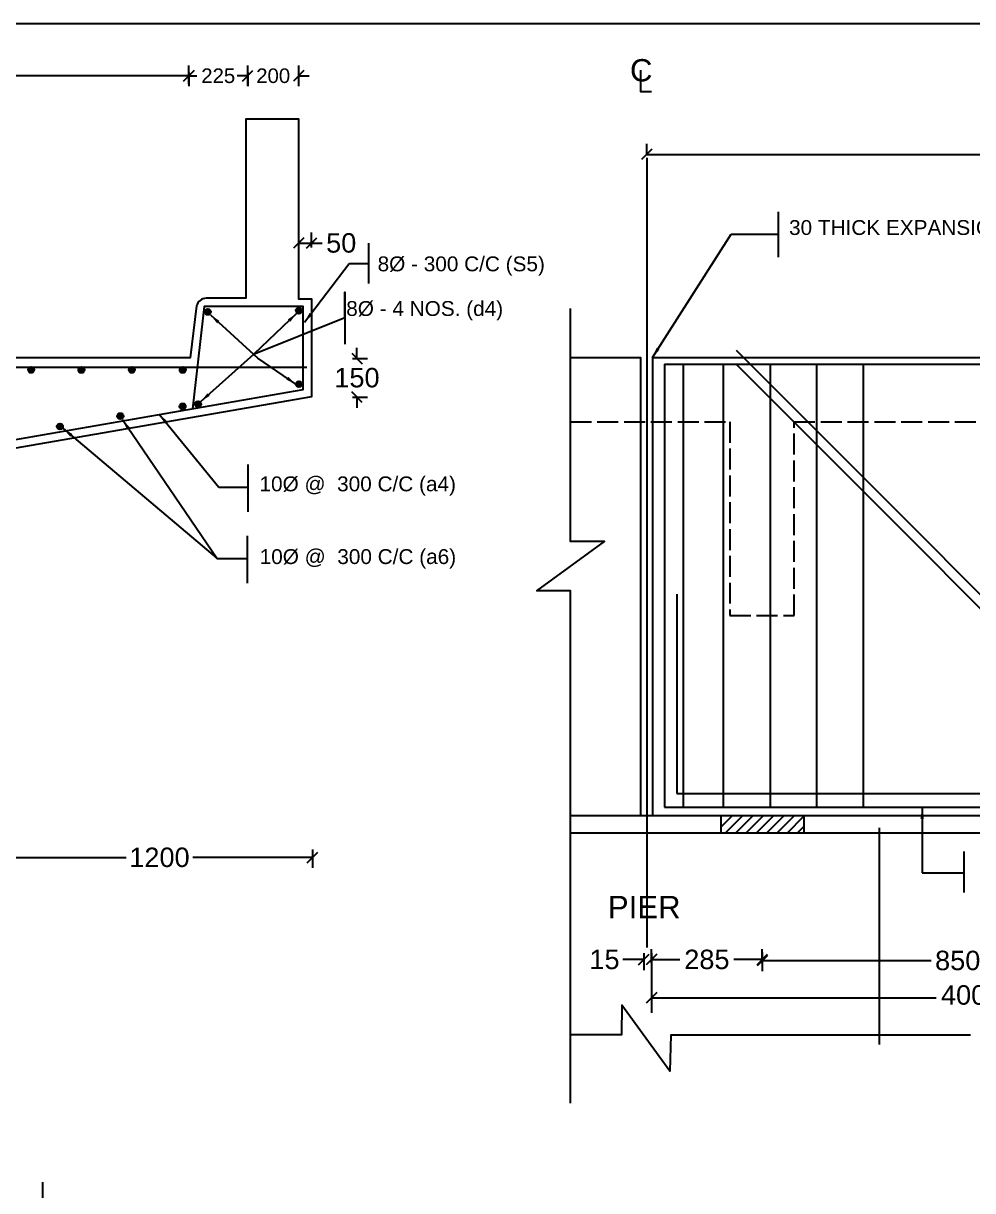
# Model space of a CAD drawing. Header units: inches. Extents: x 19308.8 to 19405.2, y 19125.9 to 19186.4.
# Drawn here: x 19328.79 to 19345.08, y 19166.41 to 19186.43 of the extents above; entities that cross this region are included whole.
import ezdxf

# ---------------------------------------------------------------- set-up
doc = ezdxf.new("R2010")
doc.units = ezdxf.units.IN
doc.header["$MEASUREMENT"] = 0
doc.linetypes.add('ACAD_ISO02W100', pattern=[15, 12, -3])
for name, color, linetype in [('DIMENSION', 255, 'Continuous'), ('DRAWING', 2, 'Continuous'), ('HATCH', 255, 'Continuous'), ('TEXT', 255, 'Continuous')]:
    doc.layers.add(name, color=color, linetype=linetype)
doc.styles.get("Standard").update_dxf_attribs({"font": 'arial.ttf'})
doc.dimstyles.get("Standard").update_dxf_attribs({"dimtxt": 0.18, "dimasz": 0.18, "dimexe": 0.18, "dimexo": 0.0625, "dimgap": 0.09, "dimtad": 0, "dimtih": 1, "dimtoh": 1, "dimdec": 4, "dimzin": 0, "dimdsep": 46, "dimtxsty": 'Standard', "dimcen": 0.09, "dimadec": 0, "dimazin": 0, "dimtfac": 1, "dimtdec": 4, "dimtofl": 0, "dimtmove": 0, "dimatfit": 3, "dimfxl": 1, "dimtolj": 1, "dimtzin": 0, "dimarcsym": 0})

# ---------------------------------------------------------------- blocks, each defined once
blk = doc.blocks.new('_Oblique')
at = {"color": 0, "linetype": 'ByBlock', "lineweight": -2}
blk.add_line((-0.5, -0.5), (0.5, 0.5), dxfattribs=at)
blk = doc.blocks.new('*D6')
at = {"layer": 'Defpoints', "color": 0, "transparency": 16777216}
for p in [(19331.632, 19185.531), (19331.632, 19185.327), (19312.89, 19185.094)]:
    blk.add_point(p, dxfattribs=at)
at = {"layer": 'DIMENSION', "color": 0, "lineweight": -2, "transparency": 16777216}
for p, q in [((19312.89, 19185.156), (19312.89, 19185.711)), ((19331.632, 19185.389), (19331.632, 19185.711)), ((19312.89, 19185.531), (19321.667, 19185.531)), ((19331.632, 19185.531), (19322.855, 19185.531))]:
    blk.add_line(p, q, dxfattribs=at)
at = {"layer": 'DIMENSION', "color": 0, "lineweight": -2, "transparency": 16777216, "xscale": 0.18, "yscale": 0.18, "zscale": 0.18, "rotation": 180}
blk.add_blockref('_Oblique', (19312.89, 19185.531), dxfattribs=at)
at = {"layer": 'DIMENSION', "color": 0, "lineweight": -2, "transparency": 16777216, "xscale": 0.18, "yscale": 0.18, "zscale": 0.18}
blk.add_blockref('_Oblique', (19331.632, 19185.531), dxfattribs=at)
at = {"layer": 'DIMENSION', "color": 0, "transparency": 16777216, "insert": (19322.261, 19185.531), "char_height": 0.3333, "attachment_point": 5}
blk.add_mtext('\\A1;4250', dxfattribs=at)
blk = doc.blocks.new('*D7')
at = {"layer": 'Defpoints', "color": 0, "transparency": 16777216}
for p in [(19331.632, 19185.65), (19332.643, 19185.65), (19332.643, 19185.531)]:
    blk.add_point(p, dxfattribs=at)
at = {"layer": 'DIMENSION', "color": 0, "lineweight": -2, "transparency": 16777216}
for p, q in [((19331.632, 19185.588), (19331.632, 19185.351)), ((19331.632, 19185.531), (19331.768, 19185.531)), ((19332.643, 19185.531), (19332.506, 19185.531)), ((19332.643, 19185.588), (19332.643, 19185.351))]:
    blk.add_line(p, q, dxfattribs=at)
at = {"layer": 'DIMENSION', "color": 0, "lineweight": -2, "transparency": 16777216, "xscale": 0.18, "yscale": 0.18, "zscale": 0.18, "rotation": 180}
blk.add_blockref('_Oblique', (19331.632, 19185.531), dxfattribs=at)
at = {"layer": 'DIMENSION', "color": 0, "lineweight": -2, "transparency": 16777216, "xscale": 0.18, "yscale": 0.18, "zscale": 0.18}
blk.add_blockref('_Oblique', (19332.643, 19185.531), dxfattribs=at)
at = {"layer": 'DIMENSION', "color": 0, "transparency": 16777216, "insert": (19332.137, 19185.531), "char_height": 0.25, "attachment_point": 5}
blk.add_mtext('\\A1;225', dxfattribs=at)
blk = doc.blocks.new('*D8')
at = {"layer": 'Defpoints', "color": 0, "transparency": 16777216}
for p in [(19333.518, 19185.531), (19332.643, 19185.29), (19333.518, 19185.29)]:
    blk.add_point(p, dxfattribs=at)
at = {"layer": 'DIMENSION', "color": 0, "lineweight": -2, "transparency": 16777216}
for p, q in [((19332.643, 19185.353), (19332.643, 19185.711)), ((19333.518, 19185.353), (19333.518, 19185.711)), ((19332.643, 19185.531), (19332.463, 19185.531)), ((19333.518, 19185.531), (19333.698, 19185.531))]:
    blk.add_line(p, q, dxfattribs=at)
at = {"layer": 'DIMENSION', "color": 0, "lineweight": -2, "transparency": 16777216, "xscale": 0.18, "yscale": 0.18, "zscale": 0.18}
blk.add_blockref('_Oblique', (19332.643, 19185.531), dxfattribs=at)
at = {"layer": 'DIMENSION', "color": 0, "lineweight": -2, "transparency": 16777216, "xscale": 0.18, "yscale": 0.18, "zscale": 0.18, "rotation": 180}
blk.add_blockref('_Oblique', (19333.518, 19185.531), dxfattribs=at)
at = {"layer": 'DIMENSION', "color": 0, "transparency": 16777216, "insert": (19333.08, 19185.531), "char_height": 0.25, "attachment_point": 5}
blk.add_mtext('\\A1;200', dxfattribs=at)
blk = doc.blocks.new('*D12')
at = {"layer": 'Defpoints', "color": 0, "transparency": 16777216}
for p in [(19334.379, 19180.684), (19334.379, 19180.019), (19334.517, 19180.019)]:
    blk.add_point(p, dxfattribs=at)
at = {"layer": 'DIMENSION', "color": 0, "lineweight": -2, "transparency": 16777216}
for p, q in [((19334.517, 19180.684), (19334.517, 19180.864)), ((19334.441, 19180.684), (19334.697, 19180.684)), ((19334.441, 19180.019), (19334.697, 19180.019)), ((19334.517, 19180.019), (19334.517, 19179.839))]:
    blk.add_line(p, q, dxfattribs=at)
at = {"layer": 'DIMENSION', "color": 0, "lineweight": -2, "transparency": 16777216, "xscale": 0.18, "yscale": 0.18, "zscale": 0.18}
for p, rotation in [((19334.517, 19180.684), 270), ((19334.517, 19180.019), 90)]:
    blk.add_blockref('_Oblique', p, dxfattribs=dict(at, rotation=rotation))
at = {"layer": 'DIMENSION', "color": 0, "transparency": 16777216, "insert": (19334.517, 19180.352), "char_height": 0.3333, "attachment_point": 5}
blk.add_mtext('\\A1;150', dxfattribs=at)
blk = doc.blocks.new('*D13')
at = {"layer": 'Defpoints', "color": 0, "transparency": 16777216}
for p in [(19333.739, 19182.663), (19333.518, 19182.525), (19333.739, 19182.525)]:
    blk.add_point(p, dxfattribs=at)
at = {"layer": 'DIMENSION', "color": 0, "lineweight": -2, "transparency": 16777216}
for p, q in [((19333.518, 19182.587), (19333.518, 19182.843)), ((19333.739, 19182.587), (19333.739, 19182.843)), ((19333.518, 19182.663), (19333.739, 19182.663)), ((19333.739, 19182.663), (19333.919, 19182.663))]:
    blk.add_line(p, q, dxfattribs=at)
at = {"layer": 'DIMENSION', "color": 0, "lineweight": -2, "transparency": 16777216, "xscale": 0.18, "yscale": 0.18, "zscale": 0.18, "rotation": 180}
blk.add_blockref('_Oblique', (19333.518, 19182.663), dxfattribs=at)
at = {"layer": 'DIMENSION', "color": 0, "lineweight": -2, "transparency": 16777216, "xscale": 0.18, "yscale": 0.18, "zscale": 0.18}
blk.add_blockref('_Oblique', (19333.739, 19182.663), dxfattribs=at)
at = {"layer": 'DIMENSION', "color": 0, "transparency": 16777216, "insert": (19334.247, 19182.663), "char_height": 0.3333, "attachment_point": 5}
blk.add_mtext('\\A1;50', dxfattribs=at)
blk = doc.blocks.new('*D22')
at = {"layer": 'Defpoints', "color": 0, "transparency": 16777216}
for p in [(19328.502, 19172.322), (19333.755, 19172.322), (19333.755, 19172.125)]:
    blk.add_point(p, dxfattribs=at)
at = {"layer": 'DIMENSION', "color": 0, "lineweight": -2, "transparency": 16777216}
for p, q in [((19328.502, 19172.26), (19328.502, 19171.945)), ((19333.755, 19172.26), (19333.755, 19171.945)), ((19328.502, 19172.125), (19330.557, 19172.125)), ((19333.755, 19172.125), (19331.7, 19172.125))]:
    blk.add_line(p, q, dxfattribs=at)
at = {"layer": 'DIMENSION', "color": 0, "lineweight": -2, "transparency": 16777216, "xscale": 0.18, "yscale": 0.18, "zscale": 0.18, "rotation": 180}
blk.add_blockref('_Oblique', (19328.502, 19172.125), dxfattribs=at)
at = {"layer": 'DIMENSION', "color": 0, "lineweight": -2, "transparency": 16777216, "xscale": 0.18, "yscale": 0.18, "zscale": 0.18}
blk.add_blockref('_Oblique', (19333.755, 19172.125), dxfattribs=at)
at = {"layer": 'DIMENSION', "color": 0, "transparency": 16777216, "insert": (19331.129, 19172.125), "char_height": 0.3333, "attachment_point": 5}
blk.add_mtext('\\A1;1200', dxfattribs=at)
blk = doc.blocks.new('*D23')
at = {"layer": 'Defpoints', "color": 0, "transparency": 16777216}
for p in [(19339.438, 19170.544), (19339.57, 19170.544), (19339.57, 19170.374)]:
    blk.add_point(p, dxfattribs=at)
at = {"layer": 'DIMENSION', "color": 0, "lineweight": -2, "transparency": 16777216}
for p, q in [((19339.438, 19170.481), (19339.438, 19170.194)), ((19339.57, 19170.481), (19339.57, 19170.194)), ((19339.438, 19170.374), (19339.078, 19170.374)), ((19339.57, 19170.374), (19339.75, 19170.374))]:
    blk.add_line(p, q, dxfattribs=at)
at = {"layer": 'DIMENSION', "color": 0, "lineweight": -2, "transparency": 16777216, "xscale": 0.18, "yscale": 0.18, "zscale": 0.18}
blk.add_blockref('_Oblique', (19339.438, 19170.374), dxfattribs=at)
at = {"layer": 'DIMENSION', "color": 0, "lineweight": -2, "transparency": 16777216, "xscale": 0.18, "yscale": 0.18, "zscale": 0.18, "rotation": 180}
blk.add_blockref('_Oblique', (19339.57, 19170.374), dxfattribs=at)
at = {"layer": 'DIMENSION', "color": 0, "transparency": 16777216, "insert": (19338.764, 19170.374), "char_height": 0.3333, "attachment_point": 5}
blk.add_mtext('\\A1;15', dxfattribs=at)
blk = doc.blocks.new('*D24')
at = {"layer": 'Defpoints', "color": 0, "transparency": 16777216}
for p in [(19339.57, 19170.251), (19341.472, 19170.374), (19341.472, 19170.251)]:
    blk.add_point(p, dxfattribs=at)
at = {"layer": 'DIMENSION', "color": 0, "lineweight": -2, "transparency": 16777216}
for p, q in [((19339.57, 19170.314), (19339.57, 19170.554)), ((19341.472, 19170.314), (19341.472, 19170.554)), ((19339.57, 19170.374), (19340.059, 19170.374)), ((19341.472, 19170.374), (19340.984, 19170.374))]:
    blk.add_line(p, q, dxfattribs=at)
at = {"layer": 'DIMENSION', "color": 0, "lineweight": -2, "transparency": 16777216, "xscale": 0.18, "yscale": 0.18, "zscale": 0.18, "rotation": 180}
blk.add_blockref('_Oblique', (19339.57, 19170.374), dxfattribs=at)
at = {"layer": 'DIMENSION', "color": 0, "lineweight": -2, "transparency": 16777216, "xscale": 0.18, "yscale": 0.18, "zscale": 0.18}
blk.add_blockref('_Oblique', (19341.472, 19170.374), dxfattribs=at)
at = {"layer": 'DIMENSION', "color": 0, "transparency": 16777216, "insert": (19340.521, 19170.374), "char_height": 0.3333, "attachment_point": 5}
blk.add_mtext('\\A1;285', dxfattribs=at)
blk = doc.blocks.new('*D25')
at = {"layer": 'Defpoints', "color": 0, "transparency": 16777216}
for p in [(19341.472, 19170.554), (19348.175, 19170.554), (19348.175, 19170.356)]:
    blk.add_point(p, dxfattribs=at)
at = {"layer": 'DIMENSION', "color": 0, "lineweight": -2, "transparency": 16777216}
for p, q in [((19341.472, 19170.492), (19341.472, 19170.176)), ((19348.175, 19170.492), (19348.175, 19170.176)), ((19341.472, 19170.356), (19344.366, 19170.356)), ((19348.175, 19170.356), (19345.282, 19170.356))]:
    blk.add_line(p, q, dxfattribs=at)
at = {"layer": 'DIMENSION', "color": 0, "lineweight": -2, "transparency": 16777216, "xscale": 0.18, "yscale": 0.18, "zscale": 0.18, "rotation": 180}
blk.add_blockref('_Oblique', (19341.472, 19170.356), dxfattribs=at)
at = {"layer": 'DIMENSION', "color": 0, "lineweight": -2, "transparency": 16777216, "xscale": 0.18, "yscale": 0.18, "zscale": 0.18}
blk.add_blockref('_Oblique', (19348.175, 19170.356), dxfattribs=at)
at = {"layer": 'DIMENSION', "color": 0, "transparency": 16777216, "insert": (19344.824, 19170.356), "char_height": 0.3333, "attachment_point": 5}
blk.add_mtext('\\A1;850', dxfattribs=at)
blk = doc.blocks.new('*D31')
at = {"layer": 'Defpoints', "color": 0, "transparency": 16777216}
for p in [(19339.57, 19170.379), (19362.578, 19170.379), (19362.578, 19169.716)]:
    blk.add_point(p, dxfattribs=at)
at = {"layer": 'DIMENSION', "color": 0, "lineweight": -2, "transparency": 16777216}
for p, q in [((19339.57, 19170.317), (19339.57, 19169.536)), ((19362.578, 19170.317), (19362.578, 19169.536)), ((19339.57, 19169.716), (19344.457, 19169.716)), ((19362.578, 19169.716), (19357.691, 19169.716))]:
    blk.add_line(p, q, dxfattribs=at)
at = {"layer": 'DIMENSION', "color": 0, "lineweight": -2, "transparency": 16777216, "xscale": 0.18, "yscale": 0.18, "zscale": 0.18, "rotation": 180}
blk.add_blockref('_Oblique', (19339.57, 19169.716), dxfattribs=at)
at = {"layer": 'DIMENSION', "color": 0, "lineweight": -2, "transparency": 16777216, "xscale": 0.18, "yscale": 0.18, "zscale": 0.18}
blk.add_blockref('_Oblique', (19362.578, 19169.716), dxfattribs=at)
at = {"layer": 'DIMENSION', "color": 0, "transparency": 16777216, "insert": (19351.074, 19169.716), "char_height": 0.33333, "attachment_point": 5}
blk.add_mtext('\\A1;4000 (10{\\fArial|b0|i0|c0|p32;Ø 4 LEGGED STIRRUPES @ 200 C/C - 20 Nos ) (S1)}', dxfattribs=at)

msp = doc.modelspace()

# ---------------------------------------------------------------- hatches: boundary and pattern name
at = {"layer": 'HATCH'}
h = msp.add_hatch(color=256, dxfattribs=at)
edge = h.paths.add_edge_path()
edge.add_arc((19331.95888, 19181.48097), 0.05159, 0, 360)
h = msp.add_hatch(color=256, dxfattribs=at)
edge = h.paths.add_edge_path()
edge.add_arc((19333.51945, 19181.50334), 0.05159, 0, 360)
h = msp.add_hatch(color=256, dxfattribs=at)
edge = h.paths.add_edge_path()
edge.add_arc((19328.9284, 19180.48703), 0.05159, 0, 360)
h = msp.add_hatch(color=256, dxfattribs=at)
edge = h.paths.add_edge_path()
edge.add_arc((19329.78876, 19180.48703), 0.05159, 0, 360)
h = msp.add_hatch(color=256, dxfattribs=at)
edge = h.paths.add_edge_path()
edge.add_arc((19330.65485, 19180.48703), 0.05159, 0, 360)
h = msp.add_hatch(color=256, dxfattribs=at)
edge = h.paths.add_edge_path()
edge.add_arc((19331.52717, 19180.48703), 0.05159, 0, 360)
h = msp.add_hatch(color=256, dxfattribs=at)
edge = h.paths.add_edge_path()
edge.add_arc((19333.52081, 19180.24277), 0.05159, 0, 360)
h = msp.add_hatch(color=256, dxfattribs=at)
edge = h.paths.add_edge_path()
edge.add_arc((19331.52589, 19179.86142), 0.05159, 0, 360)
h = msp.add_hatch(color=256, dxfattribs=at)
edge = h.paths.add_edge_path()
edge.add_arc((19331.79064, 19179.90018), 0.05159, 0, 360)
h = msp.add_hatch(color=256, dxfattribs=at)
edge = h.paths.add_edge_path()
edge.add_arc((19330.45745, 19179.69509), 0.05159, 0, 360)
h = msp.add_hatch(color=256, dxfattribs=at)
edge = h.paths.add_edge_path()
edge.add_arc((19329.42078, 19179.51629), 0.05159, 0, 360)
h = msp.add_hatch(dxfattribs=at)
h.set_pattern_fill('ANSI31', color=256, style=0)
h.paths.add_polyline_path([(19342.18243, 19172.84632), (19340.75907, 19172.84632), (19340.75907, 19172.54923), (19342.18243, 19172.54923)])

# ---------------------------------------------------------------- linework, layer by layer
at = {"layer": 'DIMENSION'}
for p, q in [((19339.48791, 19184.18799), (19339.48791, 19184.36364)), ((19339.48791, 19184.18364), (19358.061, 19184.18364))]:
    msp.add_line(p, q, dxfattribs=at)
for points in [[(19339.5692, 19185.25864), (19339.38494, 19185.25864), (19339.38494, 19185.62676)], [(19341.74372, 19183.19662), (19341.74372, 19182.41901)], [(19334.7162, 19182.66195), (19334.7162, 19181.97048)], [(19332.74232, 19180.75601), (19334.31131, 19181.38836), (19334.31131, 19181.81873), (19334.31131, 19180.92881)], [(19332.6422, 19178.86686), (19332.6422, 19178.05414)], [(19332.63495, 19177.6394), (19332.63495, 19176.82667)], [(19344.93174, 19172.22867), (19344.93174, 19171.52198)], [(19339.57043, 19170.25126), (19339.57043, 19169.4589)], [(19328.86811, 19166.06544), (19329.12735, 19166.06908), (19329.1269, 19165.64086), (19329.1269, 19166.55806)]]:
    msp.add_lwpolyline(points, dxfattribs=at)
at = {"layer": 'DRAWING'}
msp.add_lwpolyline([(19309.00665, 19186.43127), (19405.09623, 19186.43127), (19405.09623, 19126.4546), (19309.00665, 19126.4546)], close=True, dxfattribs=at)
msp.add_lwpolyline([(19328.50235, 19179.12284), (19333.74291, 19180.03207), (19333.74291, 19181.69908), (19333.51821, 19181.69908), (19333.51821, 19184.78967), (19332.61197, 19184.78967), (19332.61197, 19181.71556), (19331.92986, 19181.71556, 0.35222738), (19331.76557, 19181.58344), (19331.65488, 19180.69395), (19312.88066, 19180.69395)], format="xyb", dxfattribs=at)
for points in [[(19339.48791, 19184.12549), (19339.48791, 19170.57974)], [(19327.27741, 19179.05408), (19333.59306, 19180.15076), (19333.59306, 19181.5763), (19331.89791, 19181.5763), (19331.69771, 19179.82164)], [(19338.18024, 19167.91313), (19338.18024, 19176.69913), (19337.60604, 19176.69913), (19338.76423, 19177.54217), (19338.18136, 19177.54217), (19338.18136, 19181.54117)], [(19341.02328, 19180.82348), (19348.17068, 19173.67123)], [(19338.18136, 19180.69961), (19339.38375, 19180.69961), (19339.38375, 19172.84632)], [(19339.58751, 19180.69961), (19339.58751, 19172.84632)], [(19339.58751, 19180.69961), (19378.1992, 19180.69961)], [(19310.88302, 19180.53503), (19333.65911, 19180.53503)], [(19339.79541, 19180.58397), (19378.1992, 19180.58397)], [(19339.79541, 19180.58397), (19339.79541, 19172.98704)], [(19340.11579, 19180.58397), (19340.11579, 19172.98704)], [(19340.80005, 19180.58397), (19340.80005, 19172.98704)], [(19341.02328, 19180.58397), (19348.17068, 19173.43172), (19378.20357, 19173.43172)], [(19341.60726, 19180.58397), (19341.60726, 19172.98704)], [(19342.40229, 19180.58397), (19342.40229, 19172.98704)], [(19343.20497, 19180.58397), (19343.20497, 19172.98704)], [(19340.00522, 19176.64312), (19340.00522, 19173.22124)], [(19340.00522, 19173.22124), (19378.1992, 19173.22124)], [(19339.79541, 19172.98704), (19378.1992, 19172.98704)], [(19338.18024, 19172.84632), (19378.4028, 19172.84632)], [(19340.75907, 19172.84632), (19340.75907, 19172.54923)], [(19342.18243, 19172.84632), (19342.18243, 19172.54923)], [(19343.47612, 19172.63295), (19343.47612, 19168.91523)], [(19338.18024, 19172.54923), (19378.4028, 19172.54923)], [(19345.04308, 19169.07513), (19339.90099, 19169.07513), (19339.88431, 19168.45657), (19339.06274, 19169.58972), (19339.05381, 19169.08114), (19338.18024, 19169.08114)]]:
    msp.add_lwpolyline(points, dxfattribs=at)
at = {"layer": 'DRAWING', "linetype": 'ACAD_ISO02W100', "ltscale": 0.03}
msp.add_lwpolyline([(19338.18043, 19179.59785), (19340.91402, 19179.59785), (19340.91402, 19176.27372), (19342.01575, 19176.27372), (19342.01575, 19179.59785), (19367.97713, 19179.59785), (19367.97713, 19176.28929), (19369.07408, 19176.28929), (19369.07408, 19179.59785), (19378.20357, 19179.59785)], dxfattribs=at)
at = {"layer": 'DRAWING'}
for centre in [(19331.95888, 19181.48097), (19333.51945, 19181.50334), (19328.9284, 19180.48703), (19329.78876, 19180.48703), (19330.65485, 19180.48703), (19331.52717, 19180.48703), (19333.52081, 19180.24277), (19331.52589, 19179.86142), (19331.79064, 19179.90018), (19330.45745, 19179.69509), (19329.42078, 19179.51629)]:
    msp.add_circle(centre, 0.05159, dxfattribs=at)

# ---------------------------------------------------------------- block references
at = {"layer": 'DIMENSION', "xscale": 0.18, "yscale": 0.18, "zscale": 0.18, "rotation": 180}
msp.add_blockref('_Oblique', (19339.48791, 19184.18364), dxfattribs=at)

# ---------------------------------------------------------------- texts
at = {"layer": 'TEXT', "attachment_point": 1}
for s, insert, char_height, width in [('{\\fArial|b0|i0|c0|p32;C}', (19339.20113, 19185.81783), 0.3825, 6.4607903), ('{\\fArial|b0|i0|c0|p32;30 THICK EXPANSION JOINT}', (19341.93039, 19183.05666), 0.255, 7.3306429), ('{\\fArial|b0|i0|c0|p32;8Ø - 300 C/C (S5)}', (19334.87134, 19182.43334), 0.255, 4.3071936), ('{\\fArial|b0|i0|c0|p32;8Ø - 4 NOS. (d4)}', (19334.33311, 19181.66754), 0.255, 4.3071936), ('{\\fArial|b0|i0|c0|p32;10Ø @  300 C/C (a4)}', (19332.84504, 19178.65991), 0.255, 4.3071936), ('{\\fArial|b0|i0|c0|p32;10Ø @  300 C/C (a6)}', (19332.84796, 19177.41257), 0.255, 4.3071936), ('{\\fArial|b0|i0|c0|p32;PIER}', (19338.82206, 19171.46606), 0.3825, 10.9959643)]:
    msp.add_mtext(s, dxfattribs=dict(at, insert=insert, char_height=char_height, width=width))

# ---------------------------------------------------------------- dimensions: what is measured, and where the dimension line sits
at = {"layer": 'DIMENSION'}
for base, p1, p2, text, override, picture, middle in [((19331.63181, 19185.53094), (19312.8896, 19185.09369), (19331.63181, 19185.32671), '4250', {"dimtxt": 0.333333, "dimblk1": 'Oblique', "dimblk2": 'Oblique', "dimsah": 1}, '*D6', (19322.2607, 19185.53094)), ((19332.64259, 19185.53094), (19331.63181, 19185.65042), (19332.64259, 19185.65042), '225', {"dimtxt": 0.25, "dimblk1": 'Oblique', "dimblk2": 'Oblique', "dimsah": 1}, '*D7', (19332.1372, 19185.53094)), ((19333.51821, 19185.53094), (19332.64259, 19185.29048), (19333.51821, 19185.29048), '200', {"dimtxt": 0.25, "dimblk1": 'Oblique', "dimblk2": 'Oblique', "dimsah": 1}, '*D8', (19333.0804, 19185.53094)), ((19362.57752, 19169.71609), (19339.57043, 19170.37949), (19362.57752, 19170.37949), '4000 (10{\\fArial|b0|i0|c0|p32;Ø 4 LEGGED STIRRUPES @ 200 C/C - 20 Nos ) (S1)}', {"dimtxt": 0.333333, "dimblk1": 'Oblique', "dimblk2": 'Oblique', "dimsah": 1}, '*D31', (19351.07398, 19169.71609)), ((19333.75489, 19172.12457), (19328.50235, 19172.32222), (19333.75489, 19172.32222), '1200', {"dimtxt": 0.333333, "dimblk1": 'Oblique', "dimblk2": 'Oblique', "dimsah": 1}, '*D22', (19331.12862, 19172.12457)), ((19341.47237, 19170.37409), (19339.57043, 19170.25126), (19341.47237, 19170.25126), '285', {"dimtxt": 0.333333, "dimblk1": 'Oblique', "dimblk2": 'Oblique', "dimsah": 1}, '*D24', (19340.5214, 19170.37409)), ((19348.17516, 19170.35561), (19341.47237, 19170.55409), (19348.17516, 19170.55409), '850', {"dimtxt": 0.333333, "dimblk1": 'Oblique', "dimblk2": 'Oblique', "dimsah": 1}, '*D25', (19344.82376, 19170.35561))]:
    dim = msp.add_linear_dim(base=base, p1=p1, p2=p2, text=text, dimstyle='Standard', override=override, dxfattribs=at)
    dim.commit()
    dim.dimension.update_dxf_attribs({"geometry": picture, "text_midpoint": middle})
dim = msp.add_aligned_dim(p1=(19333.51821, 19182.52491), p2=(19333.73882, 19182.52491), distance=0.13833, text='50', dimstyle='Standard', override={"dimtxt": 0.333333, "dimblk1": 'Oblique', "dimblk2": 'Oblique', "dimsah": 1}, dxfattribs=at)
dim.commit()
dim.dimension.update_dxf_attribs({"geometry": '*D13', "text_midpoint": (19334.24699, 19182.66325)})
dim = msp.add_linear_dim(base=(19334.5175, 19180.01947), p1=(19334.37863, 19180.68366), p2=(19334.37863, 19180.01947), angle=90, text='150', dimstyle='Standard', override={"dimtxt": 0.333333, "dimblk1": 'Oblique', "dimblk2": 'Oblique', "dimsah": 1}, dxfattribs=at)
dim.commit()
dim.dimension.update_dxf_attribs({"geometry": '*D12', "text_midpoint": (19334.5175, 19180.35157)})
dim = msp.add_linear_dim(base=(19339.57043, 19170.37409), p1=(19339.43795, 19170.54379), p2=(19339.57043, 19170.54379), text='15', dimstyle='Standard', override={"dimtxt": 0.333333, "dimblk1": 'Oblique', "dimblk2": 'Oblique', "dimsah": 1}, dxfattribs=at)
dim.commit()
dim.dimension.update_dxf_attribs({"geometry": '*D23', "text_midpoint": (19338.76364, 19170.37409), "dimtype": 160})

# ---------------------------------------------------------------- leaders
for points in [[(19339.58751, 19180.69961), (19340.93577, 19182.81658), (19341.73201, 19182.81658)], [(19333.61935, 19181.30578), (19334.38206, 19182.31142), (19334.69572, 19182.31142)], [(19332.00504, 19181.42911), (19332.81407, 19180.6905)], [(19333.48416, 19181.45752), (19332.74576, 19180.75909)], [(19331.83733, 19179.94386), (19332.74576, 19180.75909)], [(19333.46922, 19180.24277), (19332.81407, 19180.6905)], [(19330.49214, 19179.63535), (19332.12104, 19177.2506)], [(19331.12536, 19179.72738), (19332.14745, 19178.47806), (19332.6422, 19178.47806)], [(19329.47827, 19179.48156), (19332.12104, 19177.2506), (19332.63495, 19177.2506)], [(19344.21368, 19172.97232), (19344.21368, 19171.86034), (19344.93603, 19171.86034)]]:
    msp.add_leader(points, dimstyle='Standard', override={"dimgap": 0.09, "dimtad": 0}, dxfattribs=at)

doc.saveas('drawing.dxf')
